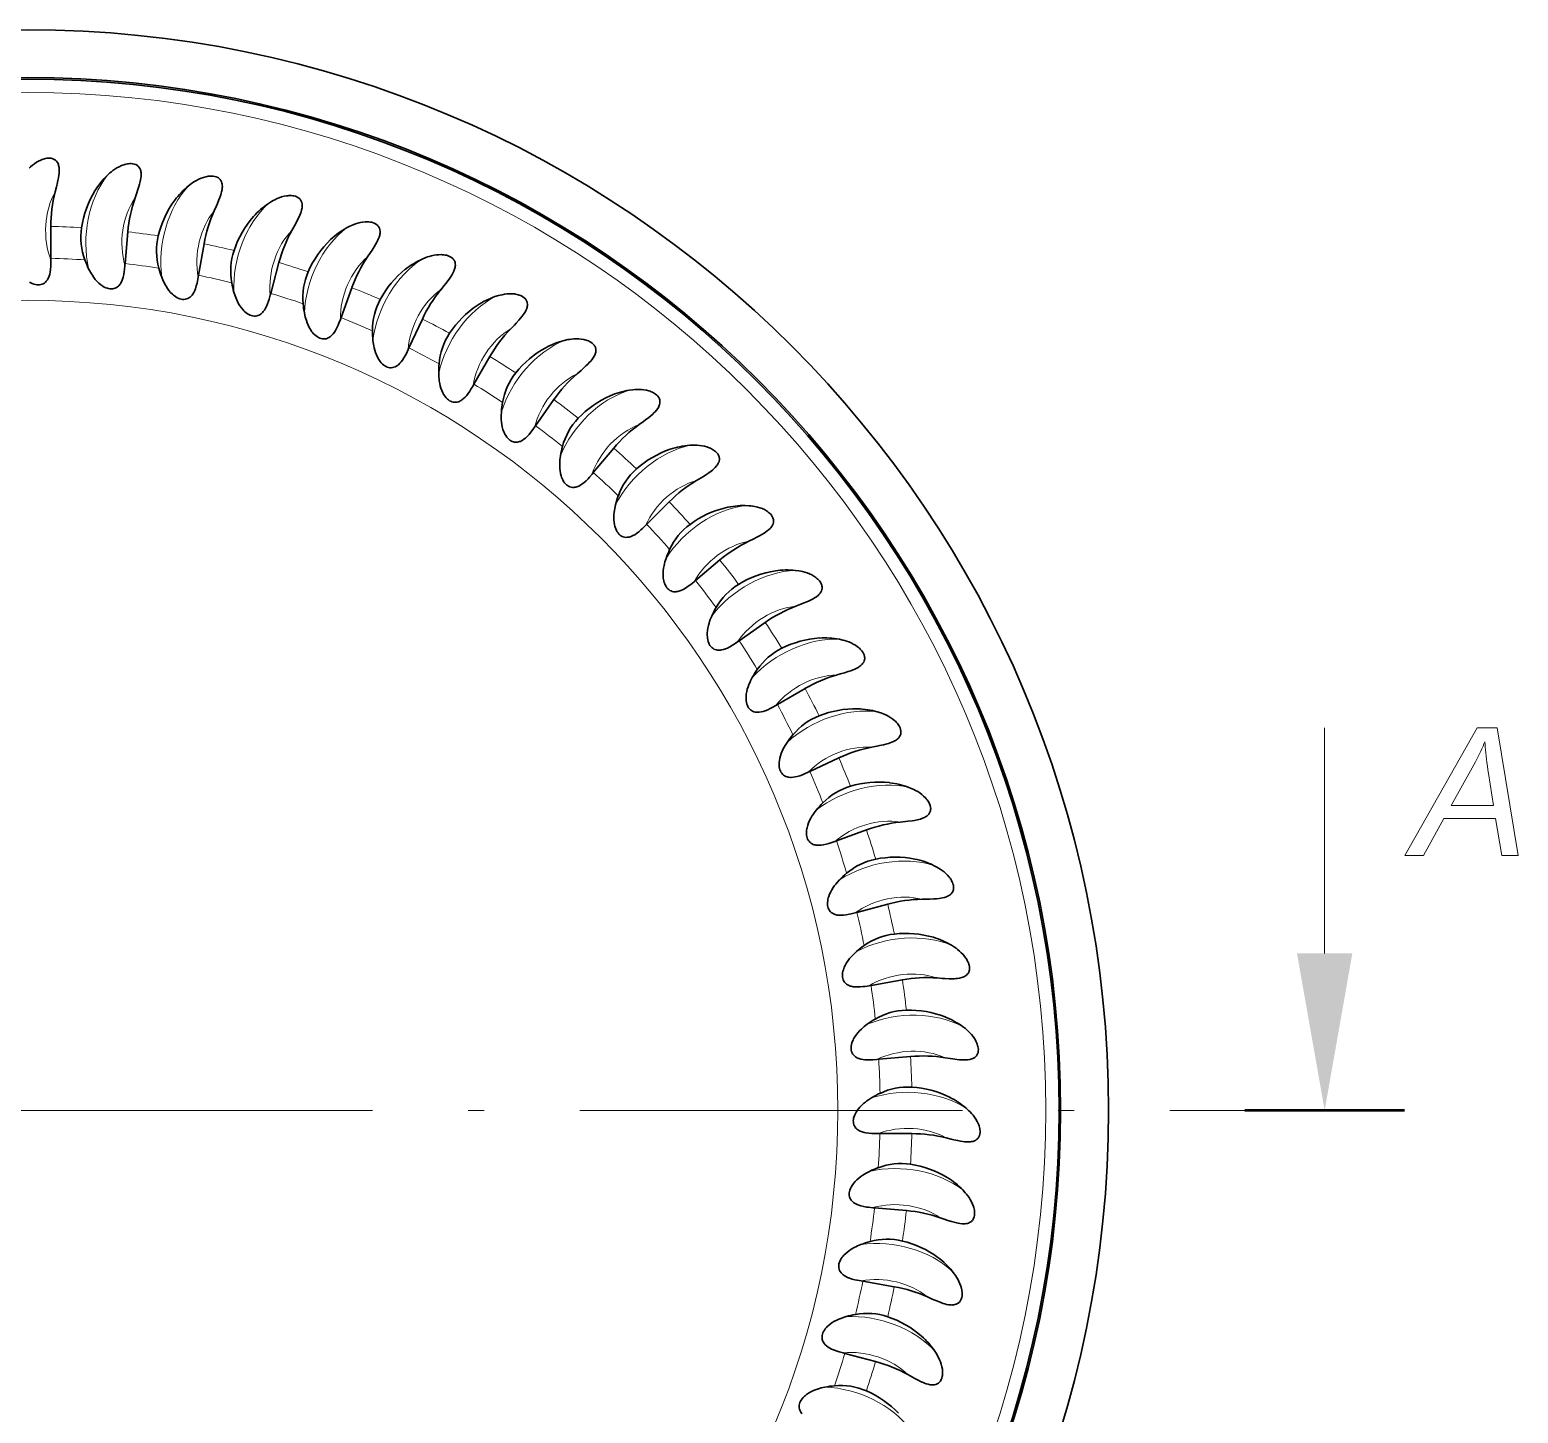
# Model space of a CAD drawing. Extents: x 0 to 297, y 0 to 546.
# Drawn here: x 158.41 to 205.09, y 502.72 to 546.12 of the extents above; entities that cross this region are included whole.
import ezdxf

# ---------------------------------------------------------------- set-up
doc = ezdxf.new("R2010")
doc.units = 0
doc.linetypes.add('DASHDOT', pattern=[18.5, 12, -3, 0.5, -3])

msp = doc.modelspace()

# ---------------------------------------------------------------- linework, layer by layer
at = {"color": 7, "lineweight": 30, "ltscale": 0.025008}
for p, q in [((159.068, 539.955), (159.068, 538.955)), ((161.482, 539.786), (161.395, 538.789)), ((166.221, 538.821), (165.962, 537.854)), ((168.509, 538.032), (168.167, 537.092)), ((174.842, 534.52), (174.268, 533.701))]:
    msp.add_line(p, q, dxfattribs=at)
at = {"color": 7, "lineweight": 30, "ltscale": 0.025009}
for p, q in [((163.873, 539.407), (163.699, 538.421)), ((170.72, 537.048), (170.297, 536.141)), ((172.836, 535.874), (172.336, 535.008)), ((176.723, 532.997), (176.08, 532.23)), ((178.463, 531.315), (177.756, 530.608)), ((180.051, 529.489), (179.284, 528.846)), ((181.473, 527.53), (180.653, 526.957)), ((182.719, 525.456), (181.852, 524.956)), ((183.779, 523.28), (182.873, 522.858)), ((184.646, 521.021), (183.706, 520.679)), ((185.313, 518.694), (184.346, 518.435)), ((185.774, 516.319), (184.789, 516.145)), ((186.027, 513.912), (185.03, 513.825)), ((186.068, 511.492), (185.068, 511.492)), ((185.899, 509.078), (184.903, 509.165)), ((185.52, 506.688), (184.535, 506.861)), ((184.934, 504.339), (183.968, 504.598))]:
    msp.add_line(p, q, dxfattribs=at)
at = {"color": 7, "lineweight": 30, "ltscale": 0.001468}
for p, q in [((159.068, 538.955), (159.068, 538.896)), ((161.395, 538.789), (161.39, 538.731)), ((163.699, 538.421), (163.689, 538.364)), ((168.167, 537.092), (168.147, 537.037)), ((170.297, 536.141), (170.272, 536.088)), ((174.268, 533.701), (174.235, 533.652)), ((176.08, 532.23), (176.042, 532.185)), ((177.756, 530.608), (177.714, 530.566)), ((179.284, 528.846), (179.239, 528.808)), ((180.653, 526.957), (180.605, 526.923)), ((181.852, 524.956), (181.802, 524.926)), ((184.346, 518.435), (184.29, 518.42)), ((184.789, 516.145), (184.731, 516.134)), ((185.03, 513.825), (184.972, 513.819)), ((185.068, 511.492), (185.009, 511.492)), ((184.903, 509.165), (184.844, 509.17)), ((184.535, 506.861), (184.477, 506.871)), ((183.968, 504.598), (183.911, 504.613))]:
    msp.add_line(p, q, dxfattribs=at)
at = {"color": 7, "lineweight": 30, "ltscale": 0.001467}
for p, q in [((165.962, 537.854), (165.947, 537.798)), ((172.336, 535.008), (172.307, 534.957)), ((182.873, 522.858), (182.82, 522.833)), ((183.706, 520.679), (183.651, 520.658))]:
    msp.add_line(p, q, dxfattribs=at)
at = {"color": 7, "lineweight": 13, "ltscale": 0.1769}
msp.add_line((199.017, 517.147), (199.017, 524.223), dxfattribs=at)
at = {"color": 7, "linetype": 'DASHDOT', "lineweight": 13}
msp.add_line((120.157, 512.223), (196.517, 512.223), dxfattribs=at)
at = {"color": 7, "lineweight": 50, "ltscale": 0.125}
msp.add_line((201.517, 512.223), (196.517, 512.223), dxfattribs=at)
at = {"color": 7, "lineweight": 30}
for points in [[(158.388, 541.786), (158.431, 541.825), (158.49, 541.875), (158.552, 541.922), (158.616, 541.965), (158.684, 542.004), (158.754, 542.037), (158.791, 542.052), (158.828, 542.065), (158.865, 542.076), (158.903, 542.085), (158.941, 542.091), (158.98, 542.095), (159.031, 542.095), (159.081, 542.09), (159.128, 542.077), (159.151, 542.068), (159.172, 542.057), (159.192, 542.045), (159.211, 542.031), (159.228, 542.016), (159.244, 542), (159.27, 541.964), (159.291, 541.925), (159.302, 541.895), (159.311, 541.865), (159.318, 541.831), (159.323, 541.797), (159.327, 541.73), (159.326, 541.663), (159.322, 541.611), (159.316, 541.559), (159.303, 541.477), (159.287, 541.396), (159.26, 541.275), (159.24, 541.194), (159.2, 541.034)], [(160.834, 541.554), (160.92, 541.632), (160.965, 541.669), (161.011, 541.705), (161.074, 541.749), (161.139, 541.79), (161.207, 541.827), (161.278, 541.86), (161.351, 541.888), (161.389, 541.899), (161.427, 541.909), (161.465, 541.916), (161.504, 541.922), (161.542, 541.925), (161.581, 541.925), (161.632, 541.921), (161.681, 541.911), (161.727, 541.894), (161.749, 541.884), (161.769, 541.871), (161.788, 541.857), (161.806, 541.842), (161.821, 541.825), (161.835, 541.807), (161.858, 541.769), (161.876, 541.729), (161.884, 541.698), (161.891, 541.667), (161.895, 541.633), (161.897, 541.599), (161.895, 541.532), (161.888, 541.465), (161.88, 541.413), (161.869, 541.362), (161.849, 541.282), (161.826, 541.202), (161.788, 541.084), (161.762, 541.005), (161.708, 540.849)], [(163.381, 541.225), (163.473, 541.295), (163.521, 541.328), (163.57, 541.359), (163.637, 541.398), (163.706, 541.433), (163.776, 541.464), (163.85, 541.491), (163.925, 541.512), (163.964, 541.52), (164.002, 541.526), (164.041, 541.531), (164.08, 541.533), (164.119, 541.533), (164.157, 541.53), (164.208, 541.521), (164.256, 541.507), (164.3, 541.486), (164.321, 541.473), (164.34, 541.459), (164.358, 541.444), (164.374, 541.427), (164.388, 541.409), (164.401, 541.39), (164.42, 541.35), (164.434, 541.308), (164.44, 541.277), (164.443, 541.245), (164.445, 541.211), (164.444, 541.177), (164.436, 541.11), (164.423, 541.044), (164.41, 540.994), (164.395, 540.943), (164.368, 540.865), (164.338, 540.788), (164.29, 540.673), (164.257, 540.597), (164.19, 540.446)], [(165.89, 540.675), (165.987, 540.737), (166.038, 540.766), (166.089, 540.792), (166.159, 540.825), (166.231, 540.854), (166.304, 540.879), (166.38, 540.899), (166.457, 540.913), (166.496, 540.918), (166.535, 540.921), (166.574, 540.922), (166.613, 540.921), (166.651, 540.917), (166.689, 540.911), (166.739, 540.898), (166.786, 540.879), (166.828, 540.855), (166.848, 540.84), (166.866, 540.825), (166.882, 540.808), (166.896, 540.79), (166.909, 540.77), (166.919, 540.75), (166.936, 540.709), (166.945, 540.666), (166.949, 540.634), (166.95, 540.603), (166.948, 540.568), (166.944, 540.534), (166.931, 540.469), (166.912, 540.404), (166.895, 540.355), (166.875, 540.306), (166.841, 540.23), (166.805, 540.156), (166.747, 540.046), (166.708, 539.973), (166.627, 539.828)], [(168.341, 539.908), (168.443, 539.962), (168.496, 539.986), (168.55, 540.008), (168.622, 540.035), (168.696, 540.057), (168.771, 540.076), (168.848, 540.089), (168.926, 540.097), (168.965, 540.098), (169.005, 540.098), (169.044, 540.095), (169.082, 540.09), (169.121, 540.083), (169.158, 540.074), (169.206, 540.057), (169.251, 540.034), (169.291, 540.006), (169.309, 539.99), (169.326, 539.972), (169.34, 539.954), (169.353, 539.935), (169.364, 539.915), (169.373, 539.894), (169.386, 539.851), (169.391, 539.807), (169.392, 539.776), (169.39, 539.744), (169.385, 539.71), (169.379, 539.676), (169.36, 539.612), (169.335, 539.55), (169.314, 539.502), (169.29, 539.455), (169.25, 539.383), (169.207, 539.312), (169.14, 539.207), (169.094, 539.138), (169.002, 539.001)], [(159.068, 538.896), (159.068, 538.766), (159.065, 538.701), (159.058, 538.611), (159.045, 538.521), (159.032, 538.459), (159.014, 538.398), (158.991, 538.339), (158.976, 538.309), (158.959, 538.281), (158.942, 538.256), (158.924, 538.233), (158.895, 538.203), (158.862, 538.177), (158.827, 538.156), (158.789, 538.14), (158.749, 538.128), (158.707, 538.122), (158.665, 538.121), (158.623, 538.124), (158.581, 538.132), (158.531, 538.145), (158.482, 538.164), (158.434, 538.187), (158.399, 538.206)], [(161.39, 538.731), (161.378, 538.601), (161.37, 538.537), (161.355, 538.448), (161.334, 538.359), (161.316, 538.299), (161.293, 538.239), (161.264, 538.183), (161.247, 538.154), (161.228, 538.128), (161.209, 538.104), (161.188, 538.083), (161.157, 538.056), (161.122, 538.033), (161.085, 538.015), (161.046, 538.002), (161.005, 537.994), (160.963, 537.991), (160.921, 537.994), (160.879, 538.001), (160.838, 538.012), (160.789, 538.03), (160.742, 538.053), (160.696, 538.079), (160.663, 538.102), (160.631, 538.125), (160.569, 538.178), (160.512, 538.235), (160.461, 538.293), (160.413, 538.355), (160.368, 538.42), (160.336, 538.47), (160.306, 538.522), (160.251, 538.627)], [(170.716, 538.931), (170.823, 538.975), (170.877, 538.995), (170.932, 539.012), (171.007, 539.032), (171.083, 539.048), (171.159, 539.06), (171.237, 539.067), (171.315, 539.068), (171.354, 539.066), (171.393, 539.062), (171.432, 539.056), (171.47, 539.048), (171.508, 539.038), (171.544, 539.025), (171.59, 539.003), (171.633, 538.977), (171.671, 538.945), (171.688, 538.928), (171.703, 538.909), (171.715, 538.89), (171.726, 538.869), (171.736, 538.848), (171.743, 538.827), (171.751, 538.783), (171.753, 538.739), (171.751, 538.707), (171.747, 538.676), (171.739, 538.643), (171.729, 538.609), (171.705, 538.547), (171.675, 538.487), (171.65, 538.441), (171.622, 538.397), (171.576, 538.328), (171.527, 538.261), (171.451, 538.163), (171.399, 538.098), (171.295, 537.969)], [(163.689, 538.364), (163.666, 538.236), (163.652, 538.172), (163.629, 538.085), (163.601, 537.999), (163.577, 537.94), (163.549, 537.883), (163.516, 537.829), (163.496, 537.802), (163.475, 537.777), (163.454, 537.756), (163.431, 537.736), (163.397, 537.711), (163.361, 537.692), (163.322, 537.677), (163.282, 537.667), (163.241, 537.663), (163.199, 537.664), (163.157, 537.671), (163.116, 537.681), (163.076, 537.696), (163.029, 537.718), (162.984, 537.745), (162.941, 537.775), (162.909, 537.8), (162.879, 537.827), (162.823, 537.884), (162.771, 537.946), (162.725, 538.009), (162.682, 538.075), (162.643, 538.143), (162.616, 538.196), (162.591, 538.25), (162.545, 538.36)], [(165.947, 537.798), (165.912, 537.673), (165.893, 537.61), (165.863, 537.525), (165.827, 537.442), (165.798, 537.385), (165.765, 537.331), (165.728, 537.28), (165.706, 537.255), (165.682, 537.232), (165.66, 537.212), (165.635, 537.195), (165.6, 537.173), (165.562, 537.157), (165.522, 537.145), (165.481, 537.139), (165.439, 537.139), (165.398, 537.144), (165.357, 537.154), (165.317, 537.168), (165.278, 537.186), (165.233, 537.212), (165.191, 537.243), (165.15, 537.277), (165.121, 537.305), (165.094, 537.334), (165.042, 537.396), (164.996, 537.462), (164.955, 537.529), (164.919, 537.598), (164.886, 537.67), (164.863, 537.724), (164.843, 537.78), (164.807, 537.894)], [(172.996, 537.751), (173.107, 537.785), (173.163, 537.8), (173.219, 537.812), (173.295, 537.826), (173.372, 537.835), (173.449, 537.84), (173.528, 537.84), (173.606, 537.834), (173.644, 537.829), (173.683, 537.822), (173.721, 537.812), (173.758, 537.801), (173.795, 537.788), (173.83, 537.772), (173.874, 537.746), (173.914, 537.716), (173.949, 537.682), (173.964, 537.663), (173.978, 537.643), (173.989, 537.622), (173.998, 537.601), (174.005, 537.579), (174.01, 537.557), (174.015, 537.513), (174.013, 537.469), (174.009, 537.437), (174.001, 537.407), (173.991, 537.374), (173.978, 537.342), (173.948, 537.282), (173.914, 537.224), (173.884, 537.181), (173.853, 537.139), (173.8, 537.075), (173.746, 537.012), (173.662, 536.921), (173.605, 536.861), (173.49, 536.742)], [(168.147, 537.037), (168.102, 536.916), (168.077, 536.855), (168.039, 536.773), (167.997, 536.693), (167.963, 536.639), (167.925, 536.588), (167.883, 536.54), (167.859, 536.518), (167.834, 536.497), (167.81, 536.479), (167.784, 536.464), (167.747, 536.445), (167.707, 536.432), (167.667, 536.424), (167.625, 536.422), (167.584, 536.425), (167.543, 536.434), (167.503, 536.447), (167.464, 536.464), (167.427, 536.486), (167.385, 536.516), (167.345, 536.55), (167.308, 536.588), (167.281, 536.618), (167.256, 536.649), (167.211, 536.715), (167.17, 536.785), (167.136, 536.855), (167.105, 536.928), (167.079, 537.002), (167.061, 537.058), (167.046, 537.116), (167.02, 537.232)], [(175.165, 536.376), (175.278, 536.401), (175.335, 536.41), (175.393, 536.418), (175.47, 536.425), (175.547, 536.428), (175.625, 536.426), (175.702, 536.419), (175.78, 536.406), (175.818, 536.397), (175.855, 536.387), (175.892, 536.374), (175.929, 536.36), (175.964, 536.343), (175.997, 536.324), (176.039, 536.295), (176.077, 536.261), (176.109, 536.224), (176.122, 536.204), (176.133, 536.183), (176.143, 536.161), (176.15, 536.139), (176.155, 536.117), (176.159, 536.095), (176.16, 536.05), (176.154, 536.006), (176.146, 535.976), (176.136, 535.946), (176.123, 535.914), (176.108, 535.883), (176.073, 535.826), (176.033, 535.772), (176, 535.731), (175.965, 535.692), (175.908, 535.633), (175.848, 535.575), (175.756, 535.491), (175.694, 535.437), (175.569, 535.328)], [(170.272, 536.088), (170.217, 535.97), (170.187, 535.913), (170.142, 535.834), (170.093, 535.758), (170.054, 535.707), (170.012, 535.659), (169.966, 535.616), (169.941, 535.595), (169.913, 535.576), (169.888, 535.561), (169.861, 535.548), (169.822, 535.533), (169.782, 535.523), (169.74, 535.519), (169.699, 535.52), (169.658, 535.527), (169.618, 535.539), (169.579, 535.556), (169.542, 535.577), (169.507, 535.601), (169.468, 535.635), (169.431, 535.672), (169.397, 535.713), (169.373, 535.745), (169.351, 535.779), (169.312, 535.849), (169.277, 535.922), (169.249, 535.995), (169.225, 536.07), (169.205, 536.146), (169.192, 536.204), (169.182, 536.262), (169.167, 536.38)], [(172.307, 534.957), (172.241, 534.845), (172.206, 534.79), (172.155, 534.715), (172.099, 534.644), (172.056, 534.597), (172.011, 534.553), (171.961, 534.513), (171.933, 534.495), (171.905, 534.479), (171.878, 534.466), (171.85, 534.455), (171.81, 534.444), (171.769, 534.437), (171.727, 534.437), (171.686, 534.441), (171.646, 534.452), (171.607, 534.467), (171.57, 534.487), (171.535, 534.511), (171.502, 534.539), (171.466, 534.576), (171.432, 534.616), (171.402, 534.66), (171.382, 534.694), (171.362, 534.729), (171.329, 534.802), (171.301, 534.878), (171.279, 534.953), (171.262, 535.03), (171.249, 535.107), (171.241, 535.166), (171.236, 535.225), (171.231, 535.344)], [(177.206, 534.817), (177.321, 534.832), (177.379, 534.837), (177.437, 534.839), (177.514, 534.839), (177.591, 534.836), (177.668, 534.827), (177.745, 534.813), (177.821, 534.794), (177.858, 534.782), (177.895, 534.768), (177.931, 534.752), (177.965, 534.735), (177.999, 534.715), (178.031, 534.693), (178.07, 534.661), (178.105, 534.624), (178.133, 534.584), (178.144, 534.562), (178.154, 534.54), (178.161, 534.518), (178.167, 534.496), (178.17, 534.473), (178.171, 534.45), (178.169, 534.406), (178.159, 534.363), (178.149, 534.333), (178.136, 534.304), (178.12, 534.274), (178.102, 534.244), (178.062, 534.19), (178.018, 534.14), (177.982, 534.102), (177.943, 534.067), (177.881, 534.012), (177.816, 533.96), (177.718, 533.885), (177.651, 533.836), (177.517, 533.738)], [(174.235, 533.652), (174.16, 533.547), (174.12, 533.495), (174.063, 533.425), (174.001, 533.359), (173.954, 533.316), (173.905, 533.276), (173.852, 533.241), (173.823, 533.225), (173.793, 533.211), (173.765, 533.201), (173.736, 533.192), (173.695, 533.185), (173.654, 533.182), (173.612, 533.185), (173.572, 533.193), (173.533, 533.207), (173.495, 533.226), (173.46, 533.249), (173.427, 533.276), (173.397, 533.306), (173.364, 533.346), (173.334, 533.39), (173.308, 533.436), (173.29, 533.471), (173.274, 533.508), (173.247, 533.584), (173.226, 533.662), (173.211, 533.739), (173.2, 533.817), (173.194, 533.895), (173.192, 533.954), (173.191, 534.014), (173.197, 534.132)], [(176.042, 532.185), (175.958, 532.087), (175.914, 532.038), (175.851, 531.974), (175.783, 531.914), (175.733, 531.874), (175.68, 531.839), (175.625, 531.809), (175.594, 531.796), (175.563, 531.784), (175.534, 531.776), (175.505, 531.771), (175.464, 531.766), (175.422, 531.767), (175.381, 531.774), (175.342, 531.786), (175.304, 531.803), (175.268, 531.825), (175.235, 531.851), (175.205, 531.881), (175.177, 531.913), (175.148, 531.956), (175.122, 532.002), (175.1, 532.05), (175.085, 532.087), (175.073, 532.125), (175.052, 532.203), (175.038, 532.283), (175.03, 532.361), (175.026, 532.439), (175.026, 532.518), (175.029, 532.577), (175.034, 532.636), (175.05, 532.754)], [(179.104, 533.087), (179.219, 533.091), (179.277, 533.091), (179.335, 533.089), (179.412, 533.082), (179.489, 533.071), (179.565, 533.056), (179.64, 533.036), (179.714, 533.01), (179.75, 532.995), (179.785, 532.978), (179.82, 532.959), (179.853, 532.938), (179.884, 532.916), (179.914, 532.891), (179.95, 532.855), (179.982, 532.816), (180.006, 532.773), (180.016, 532.751), (180.024, 532.728), (180.029, 532.706), (180.032, 532.683), (180.034, 532.66), (180.033, 532.637), (180.026, 532.593), (180.013, 532.551), (180, 532.522), (179.985, 532.494), (179.967, 532.465), (179.946, 532.438), (179.902, 532.388), (179.854, 532.341), (179.814, 532.307), (179.773, 532.275), (179.706, 532.226), (179.637, 532.18), (179.532, 532.113), (179.461, 532.07), (179.319, 531.985)], [(177.714, 530.566), (177.622, 530.475), (177.574, 530.431), (177.505, 530.372), (177.433, 530.318), (177.38, 530.283), (177.324, 530.253), (177.266, 530.228), (177.234, 530.217), (177.202, 530.209), (177.173, 530.203), (177.143, 530.2), (177.102, 530.199), (177.061, 530.204), (177.02, 530.214), (176.982, 530.229), (176.946, 530.25), (176.912, 530.275), (176.881, 530.304), (176.854, 530.336), (176.829, 530.371), (176.804, 530.416), (176.782, 530.464), (176.764, 530.514), (176.753, 530.552), (176.744, 530.591), (176.73, 530.67), (176.723, 530.751), (176.721, 530.829), (176.724, 530.907), (176.732, 530.986), (176.74, 531.045), (176.75, 531.103), (176.775, 531.219)], [(180.843, 531.197), (180.959, 531.192), (181.016, 531.187), (181.074, 531.179), (181.15, 531.166), (181.225, 531.148), (181.3, 531.127), (181.373, 531.1), (181.444, 531.068), (181.479, 531.049), (181.512, 531.029), (181.545, 531.008), (181.576, 530.984), (181.606, 530.959), (181.633, 530.932), (181.666, 530.893), (181.694, 530.851), (181.715, 530.807), (181.723, 530.783), (181.728, 530.76), (181.732, 530.737), (181.733, 530.714), (181.732, 530.691), (181.73, 530.669), (181.719, 530.625), (181.702, 530.584), (181.687, 530.557), (181.67, 530.53), (181.649, 530.503), (181.626, 530.477), (181.577, 530.431), (181.525, 530.389), (181.482, 530.359), (181.439, 530.33), (181.368, 530.287), (181.295, 530.247), (181.185, 530.19), (181.11, 530.153), (180.962, 530.081)], [(179.239, 528.808), (179.139, 528.725), (179.088, 528.685), (179.014, 528.633), (178.937, 528.585), (178.881, 528.555), (178.823, 528.529), (178.763, 528.509), (178.731, 528.502), (178.698, 528.496), (178.668, 528.493), (178.639, 528.492), (178.597, 528.495), (178.556, 528.504), (178.517, 528.517), (178.48, 528.536), (178.446, 528.559), (178.415, 528.587), (178.387, 528.619), (178.362, 528.653), (178.341, 528.69), (178.319, 528.737), (178.301, 528.787), (178.288, 528.838), (178.28, 528.877), (178.274, 528.917), (178.268, 528.997), (178.268, 529.078), (178.273, 529.156), (178.283, 529.234), (178.297, 529.311), (178.31, 529.369), (178.325, 529.426), (178.361, 529.54)], [(182.411, 529.164), (182.526, 529.148), (182.583, 529.138), (182.639, 529.125), (182.714, 529.105), (182.788, 529.082), (182.86, 529.053), (182.93, 529.02), (182.999, 528.982), (183.031, 528.961), (183.063, 528.938), (183.094, 528.913), (183.123, 528.887), (183.15, 528.86), (183.175, 528.83), (183.205, 528.789), (183.229, 528.744), (183.246, 528.698), (183.251, 528.675), (183.255, 528.651), (183.256, 528.628), (183.256, 528.605), (183.253, 528.582), (183.248, 528.56), (183.234, 528.517), (183.214, 528.478), (183.196, 528.452), (183.176, 528.427), (183.153, 528.402), (183.128, 528.378), (183.076, 528.336), (183.02, 528.299), (182.975, 528.273), (182.929, 528.248), (182.854, 528.211), (182.779, 528.178), (182.664, 528.13), (182.586, 528.1), (182.432, 528.041)], [(180.605, 526.923), (180.499, 526.849), (180.444, 526.814), (180.366, 526.768), (180.285, 526.727), (180.226, 526.702), (180.166, 526.682), (180.105, 526.667), (180.072, 526.662), (180.039, 526.659), (180.009, 526.659), (179.979, 526.661), (179.938, 526.668), (179.898, 526.68), (179.861, 526.696), (179.825, 526.718), (179.793, 526.745), (179.764, 526.775), (179.739, 526.809), (179.718, 526.845), (179.7, 526.884), (179.682, 526.933), (179.669, 526.984), (179.66, 527.036), (179.656, 527.076), (179.653, 527.116), (179.654, 527.196), (179.661, 527.277), (179.673, 527.354), (179.689, 527.431), (179.71, 527.507), (179.728, 527.563), (179.748, 527.619), (179.794, 527.729)], [(183.796, 527.001), (183.909, 526.976), (183.965, 526.96), (184.02, 526.943), (184.093, 526.917), (184.164, 526.886), (184.233, 526.852), (184.301, 526.813), (184.365, 526.769), (184.396, 526.745), (184.426, 526.719), (184.454, 526.692), (184.481, 526.664), (184.506, 526.634), (184.528, 526.602), (184.554, 526.558), (184.574, 526.512), (184.587, 526.465), (184.59, 526.441), (184.592, 526.417), (184.591, 526.393), (184.588, 526.37), (184.584, 526.348), (184.577, 526.326), (184.559, 526.286), (184.536, 526.248), (184.516, 526.223), (184.494, 526.201), (184.469, 526.177), (184.442, 526.156), (184.386, 526.119), (184.327, 526.087), (184.28, 526.064), (184.232, 526.043), (184.155, 526.014), (184.076, 525.987), (183.957, 525.95), (183.878, 525.926), (183.719, 525.881)], [(181.802, 524.926), (181.689, 524.862), (181.631, 524.832), (181.549, 524.793), (181.466, 524.759), (181.405, 524.739), (181.343, 524.724), (181.281, 524.715), (181.248, 524.713), (181.215, 524.713), (181.185, 524.715), (181.155, 524.72), (181.115, 524.73), (181.076, 524.745), (181.04, 524.765), (181.007, 524.79), (180.977, 524.819), (180.951, 524.852), (180.929, 524.888), (180.911, 524.926), (180.896, 524.966), (180.883, 525.016), (180.874, 525.068), (180.87, 525.121), (180.869, 525.161), (180.87, 525.201), (180.878, 525.281), (180.892, 525.361), (180.91, 525.437), (180.934, 525.512), (180.961, 525.586), (180.984, 525.64), (181.009, 525.694), (181.064, 525.8)], [(184.987, 524.726), (185.097, 524.691), (185.152, 524.671), (185.205, 524.648), (185.275, 524.616), (185.344, 524.58), (185.41, 524.539), (185.474, 524.494), (185.534, 524.445), (185.563, 524.418), (185.59, 524.39), (185.616, 524.361), (185.64, 524.33), (185.662, 524.298), (185.682, 524.265), (185.704, 524.219), (185.719, 524.171), (185.728, 524.123), (185.729, 524.098), (185.729, 524.074), (185.726, 524.051), (185.722, 524.029), (185.715, 524.007), (185.707, 523.985), (185.685, 523.947), (185.658, 523.911), (185.637, 523.889), (185.613, 523.868), (185.585, 523.847), (185.557, 523.828), (185.498, 523.796), (185.437, 523.769), (185.388, 523.75), (185.338, 523.734), (185.258, 523.711), (185.178, 523.691), (185.056, 523.664), (184.975, 523.648), (184.813, 523.617)], [(182.82, 522.833), (182.702, 522.779), (182.641, 522.753), (182.557, 522.722), (182.47, 522.695), (182.408, 522.681), (182.345, 522.672), (182.282, 522.668), (182.249, 522.669), (182.216, 522.672), (182.187, 522.676), (182.158, 522.684), (182.118, 522.697), (182.081, 522.716), (182.047, 522.739), (182.016, 522.767), (181.989, 522.798), (181.966, 522.833), (181.947, 522.871), (181.932, 522.91), (181.921, 522.951), (181.912, 523.003), (181.908, 523.055), (181.908, 523.108), (181.911, 523.148), (181.916, 523.188), (181.93, 523.267), (181.951, 523.345), (181.976, 523.419), (182.006, 523.492), (182.039, 523.563), (182.067, 523.615), (182.096, 523.667), (182.16, 523.767)], [(185.975, 522.355), (186.082, 522.311), (186.134, 522.286), (186.186, 522.259), (186.253, 522.221), (186.318, 522.179), (186.38, 522.133), (186.44, 522.083), (186.496, 522.028), (186.522, 521.999), (186.547, 521.969), (186.57, 521.937), (186.591, 521.904), (186.61, 521.871), (186.627, 521.836), (186.645, 521.788), (186.656, 521.739), (186.661, 521.69), (186.66, 521.666), (186.657, 521.642), (186.653, 521.619), (186.646, 521.597), (186.638, 521.576), (186.628, 521.555), (186.603, 521.518), (186.573, 521.486), (186.549, 521.465), (186.524, 521.446), (186.495, 521.428), (186.464, 521.411), (186.403, 521.385), (186.34, 521.363), (186.289, 521.349), (186.238, 521.337), (186.157, 521.321), (186.075, 521.308), (185.952, 521.292), (185.869, 521.283), (185.705, 521.266)], [(183.651, 520.658), (183.529, 520.615), (183.467, 520.595), (183.38, 520.571), (183.291, 520.552), (183.228, 520.544), (183.165, 520.539), (183.101, 520.541), (183.068, 520.545), (183.036, 520.551), (183.007, 520.558), (182.979, 520.568), (182.941, 520.585), (182.905, 520.606), (182.873, 520.632), (182.845, 520.663), (182.82, 520.696), (182.8, 520.733), (182.785, 520.772), (182.774, 520.813), (182.766, 520.855), (182.762, 520.907), (182.763, 520.96), (182.767, 521.012), (182.773, 521.052), (182.782, 521.091), (182.803, 521.169), (182.83, 521.245), (182.862, 521.316), (182.898, 521.386), (182.938, 521.454), (182.97, 521.504), (183.003, 521.553), (183.076, 521.647)], [(186.753, 519.908), (186.856, 519.854), (186.906, 519.825), (186.955, 519.794), (187.018, 519.75), (187.079, 519.702), (187.137, 519.651), (187.192, 519.596), (187.243, 519.536), (187.267, 519.505), (187.289, 519.473), (187.309, 519.439), (187.328, 519.405), (187.344, 519.37), (187.357, 519.333), (187.371, 519.284), (187.378, 519.234), (187.378, 519.185), (187.375, 519.161), (187.371, 519.138), (187.364, 519.115), (187.355, 519.094), (187.345, 519.073), (187.333, 519.054), (187.306, 519.019), (187.273, 518.989), (187.247, 518.971), (187.221, 518.954), (187.19, 518.939), (187.158, 518.925), (187.095, 518.904), (187.03, 518.887), (186.978, 518.878), (186.926, 518.87), (186.844, 518.862), (186.761, 518.856), (186.637, 518.851), (186.554, 518.849), (186.389, 518.846)], [(184.29, 518.42), (184.164, 518.387), (184.101, 518.373), (184.012, 518.357), (183.922, 518.346), (183.858, 518.342), (183.795, 518.344), (183.732, 518.351), (183.699, 518.358), (183.668, 518.366), (183.639, 518.376), (183.612, 518.388), (183.576, 518.409), (183.542, 518.433), (183.513, 518.462), (183.487, 518.495), (183.466, 518.53), (183.449, 518.569), (183.437, 518.609), (183.429, 518.651), (183.426, 518.693), (183.426, 518.745), (183.431, 518.797), (183.44, 518.85), (183.45, 518.888), (183.461, 518.927), (183.49, 519.002), (183.524, 519.076), (183.561, 519.144), (183.603, 519.211), (183.648, 519.275), (183.685, 519.322), (183.723, 519.367), (183.803, 519.455)], [(187.315, 517.402), (187.412, 517.34), (187.459, 517.306), (187.505, 517.271), (187.565, 517.221), (187.621, 517.169), (187.675, 517.113), (187.725, 517.053), (187.771, 516.989), (187.791, 516.956), (187.81, 516.922), (187.828, 516.887), (187.843, 516.851), (187.856, 516.814), (187.867, 516.777), (187.876, 516.727), (187.879, 516.677), (187.874, 516.628), (187.87, 516.604), (187.863, 516.581), (187.854, 516.559), (187.844, 516.539), (187.832, 516.519), (187.818, 516.501), (187.788, 516.469), (187.753, 516.442), (187.726, 516.425), (187.697, 516.411), (187.665, 516.398), (187.633, 516.387), (187.568, 516.372), (187.501, 516.361), (187.449, 516.356), (187.397, 516.353), (187.314, 516.352), (187.231, 516.353), (187.107, 516.359), (187.024, 516.364), (186.859, 516.376)], [(184.731, 516.134), (184.603, 516.113), (184.539, 516.104), (184.449, 516.096), (184.358, 516.093), (184.295, 516.095), (184.231, 516.102), (184.169, 516.114), (184.138, 516.124), (184.107, 516.135), (184.079, 516.148), (184.053, 516.162), (184.019, 516.185), (183.988, 516.213), (183.96, 516.244), (183.938, 516.279), (183.92, 516.316), (183.907, 516.356), (183.898, 516.397), (183.894, 516.439), (183.894, 516.482), (183.899, 516.534), (183.908, 516.585), (183.922, 516.636), (183.935, 516.674), (183.95, 516.712), (183.985, 516.784), (184.025, 516.854), (184.068, 516.919), (184.116, 516.982), (184.167, 517.042), (184.207, 517.085), (184.249, 517.128), (184.337, 517.208)], [(184.972, 513.819), (184.842, 513.809), (184.777, 513.806), (184.687, 513.805), (184.596, 513.81), (184.533, 513.818), (184.471, 513.83), (184.41, 513.848), (184.379, 513.86), (184.349, 513.874), (184.323, 513.889), (184.299, 513.906), (184.266, 513.932), (184.238, 513.962), (184.213, 513.995), (184.194, 514.032), (184.179, 514.071), (184.169, 514.112), (184.165, 514.153), (184.164, 514.196), (184.168, 514.238), (184.177, 514.289), (184.191, 514.34), (184.21, 514.39), (184.226, 514.426), (184.244, 514.462), (184.285, 514.532), (184.331, 514.598), (184.38, 514.659), (184.432, 514.717), (184.488, 514.772), (184.532, 514.812), (184.577, 514.851), (184.672, 514.923)], [(187.656, 514.857), (187.748, 514.786), (187.792, 514.749), (187.834, 514.71), (187.889, 514.655), (187.941, 514.598), (187.989, 514.537), (188.034, 514.473), (188.074, 514.406), (188.092, 514.371), (188.108, 514.335), (188.122, 514.299), (188.134, 514.262), (188.144, 514.224), (188.151, 514.186), (188.156, 514.135), (188.154, 514.085), (188.146, 514.037), (188.139, 514.013), (188.13, 513.991), (188.12, 513.97), (188.108, 513.951), (188.094, 513.932), (188.079, 513.915), (188.046, 513.886), (188.008, 513.862), (187.98, 513.848), (187.951, 513.836), (187.918, 513.826), (187.884, 513.818), (187.818, 513.808), (187.751, 513.804), (187.699, 513.803), (187.646, 513.805), (187.564, 513.811), (187.481, 513.819), (187.358, 513.836), (187.276, 513.848), (187.113, 513.874)], [(185.009, 511.492), (184.88, 511.493), (184.814, 511.495), (184.724, 511.503), (184.635, 511.515), (184.573, 511.528), (184.512, 511.546), (184.453, 511.569), (184.423, 511.584), (184.394, 511.601), (184.37, 511.618), (184.346, 511.636), (184.317, 511.666), (184.291, 511.698), (184.269, 511.733), (184.253, 511.772), (184.242, 511.812), (184.236, 511.853), (184.234, 511.895), (184.238, 511.937), (184.245, 511.979), (184.259, 512.029), (184.277, 512.079), (184.3, 512.127), (184.319, 512.162), (184.34, 512.196), (184.387, 512.261), (184.439, 512.323), (184.493, 512.38), (184.55, 512.433), (184.611, 512.483), (184.658, 512.519), (184.707, 512.554), (184.807, 512.617)], [(187.774, 512.292), (187.859, 512.213), (187.9, 512.172), (187.939, 512.129), (187.989, 512.07), (188.035, 512.008), (188.078, 511.944), (188.117, 511.876), (188.151, 511.806), (188.166, 511.769), (188.179, 511.733), (188.19, 511.695), (188.198, 511.657), (188.205, 511.619), (188.209, 511.58), (188.209, 511.529), (188.203, 511.479), (188.19, 511.432), (188.182, 511.409), (188.171, 511.388), (188.159, 511.368), (188.145, 511.349), (188.13, 511.332), (188.113, 511.316), (188.077, 511.29), (188.038, 511.27), (188.009, 511.258), (187.978, 511.249), (187.945, 511.242), (187.911, 511.237), (187.844, 511.233), (187.777, 511.234), (187.725, 511.238), (187.673, 511.244), (187.591, 511.257), (187.509, 511.273), (187.388, 511.3), (187.308, 511.32), (187.147, 511.36)], [(184.844, 509.17), (184.715, 509.182), (184.65, 509.19), (184.561, 509.205), (184.473, 509.226), (184.412, 509.244), (184.353, 509.268), (184.296, 509.296), (184.268, 509.313), (184.241, 509.332), (184.218, 509.351), (184.196, 509.372), (184.169, 509.403), (184.146, 509.438), (184.128, 509.475), (184.115, 509.515), (184.107, 509.555), (184.105, 509.597), (184.107, 509.639), (184.114, 509.681), (184.125, 509.722), (184.143, 509.771), (184.166, 509.818), (184.193, 509.864), (184.215, 509.897), (184.239, 509.929), (184.291, 509.991), (184.348, 510.048), (184.407, 510.1), (184.469, 510.148), (184.534, 510.193), (184.584, 510.224), (184.635, 510.254), (184.741, 510.309)], [(187.668, 509.726), (187.746, 509.64), (187.783, 509.596), (187.818, 509.55), (187.863, 509.486), (187.904, 509.421), (187.941, 509.353), (187.974, 509.282), (188.001, 509.209), (188.013, 509.171), (188.022, 509.133), (188.03, 509.095), (188.035, 509.057), (188.039, 509.018), (188.039, 508.979), (188.035, 508.928), (188.025, 508.879), (188.008, 508.833), (187.997, 508.811), (187.985, 508.791), (187.971, 508.772), (187.955, 508.755), (187.939, 508.739), (187.921, 508.725), (187.883, 508.702), (187.842, 508.685), (187.812, 508.676), (187.781, 508.67), (187.747, 508.665), (187.712, 508.663), (187.645, 508.665), (187.579, 508.672), (187.527, 508.681), (187.476, 508.691), (187.395, 508.711), (187.315, 508.734), (187.197, 508.772), (187.119, 508.798), (186.962, 508.852)], [(184.477, 506.871), (184.35, 506.895), (184.286, 506.909), (184.198, 506.931), (184.112, 506.959), (184.053, 506.983), (183.996, 507.011), (183.942, 507.044), (183.916, 507.064), (183.89, 507.085), (183.869, 507.106), (183.849, 507.129), (183.825, 507.163), (183.805, 507.199), (183.79, 507.238), (183.781, 507.278), (183.777, 507.319), (183.778, 507.361), (183.784, 507.403), (183.795, 507.444), (183.809, 507.484), (183.831, 507.531), (183.858, 507.576), (183.889, 507.62), (183.914, 507.651), (183.94, 507.681), (183.998, 507.737), (184.06, 507.789), (184.123, 507.835), (184.189, 507.878), (184.257, 507.917), (184.31, 507.944), (184.363, 507.969), (184.473, 508.015)], [(187.338, 507.179), (187.409, 507.087), (187.442, 507.039), (187.473, 506.99), (187.512, 506.923), (187.547, 506.854), (187.578, 506.784), (187.604, 506.71), (187.625, 506.635), (187.634, 506.597), (187.64, 506.558), (187.644, 506.519), (187.646, 506.48), (187.646, 506.441), (187.643, 506.403), (187.635, 506.353), (187.62, 506.304), (187.599, 506.26), (187.587, 506.239), (187.573, 506.22), (187.557, 506.202), (187.54, 506.186), (187.522, 506.172), (187.503, 506.16), (187.464, 506.14), (187.421, 506.127), (187.39, 506.12), (187.359, 506.117), (187.325, 506.116), (187.29, 506.117), (187.224, 506.124), (187.158, 506.137), (187.107, 506.15), (187.057, 506.165), (186.979, 506.192), (186.901, 506.222), (186.786, 506.27), (186.711, 506.303), (186.559, 506.37)], [(183.911, 504.613), (183.786, 504.648), (183.724, 504.667), (183.639, 504.697), (183.555, 504.733), (183.499, 504.762), (183.444, 504.795), (183.393, 504.833), (183.369, 504.854), (183.345, 504.878), (183.326, 504.901), (183.308, 504.925), (183.287, 504.96), (183.27, 504.998), (183.259, 505.038), (183.253, 505.079), (183.253, 505.121), (183.257, 505.162), (183.267, 505.203), (183.281, 505.243), (183.299, 505.282), (183.326, 505.327), (183.356, 505.37), (183.39, 505.41), (183.418, 505.439), (183.447, 505.466), (183.509, 505.518), (183.575, 505.564), (183.642, 505.605), (183.712, 505.641), (183.783, 505.674), (183.838, 505.697), (183.894, 505.717), (184.007, 505.753)], [(186.788, 504.67), (186.85, 504.573), (186.879, 504.522), (186.906, 504.471), (186.939, 504.401), (186.968, 504.329), (186.992, 504.256), (187.013, 504.18), (187.027, 504.103), (187.032, 504.065), (187.035, 504.026), (187.036, 503.987), (187.034, 503.948), (187.031, 503.909), (187.024, 503.871), (187.011, 503.821), (186.993, 503.775), (186.968, 503.732), (186.954, 503.713), (186.938, 503.695), (186.921, 503.679), (186.903, 503.664), (186.884, 503.651), (186.864, 503.641), (186.822, 503.625), (186.779, 503.615), (186.748, 503.611), (186.716, 503.611), (186.682, 503.612), (186.648, 503.616), (186.582, 503.629), (186.518, 503.648), (186.468, 503.666), (186.42, 503.685), (186.344, 503.719), (186.269, 503.755), (186.159, 503.813), (186.087, 503.852), (185.942, 503.933)], [(182.631, 502.701), (182.61, 502.726), (182.593, 502.751), (182.577, 502.776), (182.559, 502.814), (182.546, 502.853), (182.538, 502.893), (182.536, 502.935), (182.539, 502.976), (182.547, 503.017), (182.56, 503.057), (182.578, 503.096), (182.599, 503.133), (182.629, 503.175), (182.664, 503.215), (182.701, 503.252), (182.731, 503.279), (182.763, 503.304), (182.829, 503.349), (182.899, 503.39), (182.969, 503.424), (183.041, 503.455), (183.115, 503.481), (183.172, 503.499), (183.229, 503.515), (183.345, 503.54)]]:
    msp.add_lwpolyline(points, dxfattribs=at)
at = {"color": 7, "lineweight": 13}
for points in [[(201.53, 520.223), (203.797, 524.223), (204.428, 524.223), (205.088, 520.223), (204.57, 520.223), (204.376, 521.375), (202.758, 521.375), (202.117, 520.223)], [(202.987, 521.787), (204.31, 521.787), (204.155, 522.791), (204.137, 522.908), (204.121, 523.022), (204.107, 523.131), (204.094, 523.237), (204.082, 523.339), (204.071, 523.436), (204.062, 523.53), (204.054, 523.619), (204.048, 523.705), (204.043, 523.787), (204.014, 523.717), (203.983, 523.644), (203.95, 523.569), (203.914, 523.491), (203.875, 523.411), (203.834, 523.328), (203.79, 523.243), (203.744, 523.155), (203.696, 523.064), (203.645, 522.971)]]:
    msp.add_lwpolyline(points, close=True, dxfattribs=at)
at = {"color": 7, "lineweight": 30}
for radius in [33.9, 32.4, 32.35]:
    msp.add_circle((158.337, 512.223), radius, dxfattribs=at)
at = {"color": 7, "lineweight": 13}
for radius in [31.934, 25.412]:
    msp.add_circle((158.337, 512.223), radius, dxfattribs=at)
at = {"color": 7, "lineweight": 30}
for centre, radius, start, end in [((162.603, 539.745), 2.53, 134.3455, 148.4814), ((163.119, 539.456), 3.123, 148.9062, 171.5804), ((164.985, 539.268), 2.53, 129.3455, 143.4814), ((163.526, 539.957), 4.458, 166.0235, 180.0269), ((165.923, 539.399), 4.458, 161.0235, 175.0269), ((165.474, 538.935), 3.123, 143.9062, 166.5804), ((167.317, 538.586), 2.53, 124.3455, 138.4814), ((168.263, 538.635), 4.458, 156.0234, 170.0269), ((167.775, 538.211), 3.123, 138.9062, 161.5804), ((162.021, 539.612), 2.014, 171.4068, 200.5698), ((164.394, 539.187), 2.014, 166.4068, 195.5745), ((170.527, 537.669), 4.458, 151.0234, 165.0269), ((169.581, 537.703), 2.53, 119.3455, 133.4814), ((166.721, 538.556), 2.014, 161.4083, 190.5772), ((170.004, 537.29), 3.123, 133.9062, 156.5804), ((163.051, 539.97), 3.105, 200.0795, 205.6256), ((172.698, 536.51), 4.458, 146.0234, 160.0269), ((171.758, 536.626), 2.53, 114.3455, 128.4814), ((165.451, 539.453), 3.105, 195.0795, 200.6256), ((168.984, 537.725), 2.014, 156.4067, 185.5747), ((172.145, 536.178), 3.123, 128.9062, 151.5804), ((167.797, 538.73), 3.105, 190.0795, 195.6256), ((174.76, 535.166), 4.458, 141.0234, 155.0269), ((170.071, 537.804), 3.105, 185.0795, 190.6256), ((171.166, 536.7), 2.014, 151.4067, 180.5747), ((174.179, 534.883), 3.121, 123.8904, 146.5722), ((173.834, 535.364), 2.53, 109.3455, 123.4814), ((172.256, 536.684), 3.105, 180.0795, 185.6256), ((173.25, 535.489), 2.014, 146.4067, 175.5747), ((176.698, 533.647), 4.458, 136.0234, 150.0269), ((176.095, 533.416), 3.123, 118.9062, 141.5804), ((175.792, 533.925), 2.53, 104.3455, 118.4814), ((174.335, 535.378), 3.105, 175.0795, 180.6256), ((175.221, 534.101), 2.014, 141.4067, 170.5747), ((178.495, 531.965), 4.458, 131.0235, 145.0269), ((177.874, 531.788), 3.123, 113.9062, 136.5804), ((177.617, 532.321), 2.53, 99.3455, 113.4814), ((176.292, 533.896), 3.105, 170.0795, 175.6256), ((177.064, 532.546), 2.014, 136.4067, 165.5747), ((180.139, 530.133), 4.458, 126.0235, 140.0269), ((178.113, 532.248), 3.105, 165.0795, 170.6256), ((179.505, 530.01), 3.123, 108.9062, 131.5804), ((179.295, 530.564), 2.53, 94.3455, 108.4814), ((178.764, 530.836), 2.014, 131.4067, 160.5747), ((181.617, 528.165), 4.458, 121.0235, 135.0269), ((179.783, 530.448), 3.105, 160.0795, 165.6256), ((180.975, 528.098), 3.123, 103.9062, 126.5804), ((180.814, 528.668), 2.53, 89.3455, 103.4814), ((180.308, 528.985), 2.014, 126.4067, 155.5747), ((182.917, 526.075), 4.458, 116.0235, 130.0269), ((181.29, 528.51), 3.105, 155.0795, 160.6256), ((182.272, 526.064), 3.123, 98.9062, 121.5804), ((182.162, 526.646), 2.53, 84.3455, 98.4814), ((181.686, 527.006), 2.014, 121.4067, 150.5747), ((182.622, 526.448), 3.105, 150.0795, 155.6256), ((184.031, 523.88), 4.458, 111.0235, 125.0269), ((182.885, 524.915), 2.014, 116.4067, 145.5747), ((183.387, 523.926), 3.123, 93.9062, 116.5804), ((183.328, 524.515), 2.53, 79.3455, 93.4814), ((183.769, 524.277), 3.105, 145.0795, 150.6256), ((184.949, 521.596), 4.458, 106.0234, 120.0269), ((184.312, 521.698), 3.123, 88.9062, 111.5804), ((184.304, 522.29), 2.53, 74.3455, 88.4814), ((183.898, 522.727), 2.014, 111.4067, 140.5747), ((184.723, 522.014), 3.105, 140.0795, 145.6256), ((185.665, 519.241), 4.458, 101.0234, 115.0269), ((184.716, 520.46), 2.014, 106.4067, 135.5747), ((185.039, 519.398), 3.123, 83.9062, 106.5804), ((185.083, 519.988), 2.53, 69.3455, 83.4814), ((185.476, 519.677), 3.105, 135.0795, 140.6256), ((186.173, 516.833), 4.458, 96.0235, 110.0269), ((185.334, 518.129), 2.014, 101.4067, 130.5747), ((185.562, 517.043), 3.123, 78.9062, 101.5804), ((185.658, 517.628), 2.53, 64.3455, 78.4814), ((186.022, 517.284), 3.105, 130.0795, 135.6256), ((186.468, 514.389), 4.458, 91.0235, 105.0269), ((185.746, 515.754), 2.014, 96.4069, 125.5746), ((185.879, 514.652), 3.123, 73.9062, 96.5804), ((186.358, 514.852), 3.105, 125.0795, 130.6256), ((186.025, 515.226), 2.53, 59.3455, 73.4814), ((186.55, 511.929), 4.458, 86.0235, 100.0269), ((186.48, 512.399), 3.105, 120.0795, 125.6256), ((185.949, 513.352), 2.014, 91.4081, 120.5768), ((185.986, 512.242), 3.123, 68.9062, 91.5804), ((186.181, 512.801), 2.53, 54.3455, 68.4814), ((186.417, 509.471), 4.458, 81.0235, 95.0269), ((186.389, 509.946), 3.105, 115.0795, 120.6256), ((185.942, 510.94), 2.014, 86.4068, 115.5698), ((185.882, 509.833), 3.123, 63.9062, 86.5804), ((186.126, 510.372), 2.53, 49.3455, 63.4814), ((186.07, 507.034), 4.458, 76.0235, 90.0269), ((186.083, 507.51), 3.105, 110.0795, 115.6256), ((185.725, 508.539), 2.014, 81.4068, 110.5698), ((185.569, 507.441), 3.123, 58.9062, 81.5804), ((185.859, 507.957), 2.53, 44.3455, 58.4814), ((185.513, 504.637), 4.458, 71.0234, 85.0269), ((185.567, 505.109), 3.105, 105.0795, 110.6256), ((185.3, 506.166), 2.014, 76.4068, 105.5745), ((185.049, 505.086), 3.123, 53.9062, 76.5804), ((185.382, 505.575), 2.53, 39.3455, 53.4814), ((184.748, 502.297), 4.458, 66.0234, 80.0269), ((184.843, 502.763), 3.105, 100.0795, 105.6256), ((184.67, 503.84), 2.014, 71.4083, 100.5772), ((184.325, 502.785), 3.123, 48.9062, 71.5804), ((184.7, 503.243), 2.53, 34.3455, 48.4814), ((183.782, 500.033), 4.458, 61.0235, 75.0269), ((183.918, 500.489), 3.105, 95.0795, 100.6256), ((183.839, 501.576), 2.014, 66.4067, 95.5747), ((183.403, 500.556), 3.123, 43.9062, 66.5804)]:
    msp.add_arc(centre, radius, start, end, dxfattribs=at)
at = {"color": 7, "lineweight": 13}
for radius, start, end in [(27.741, 86.5015, 88.4893), (27.741, 81.5015, 83.4893), (27.741, 76.5015, 78.4893), (26.741, 86.145, 88.4328), (26.741, 81.145, 83.4328), (27.741, 71.5015, 73.4893), (26.741, 76.145, 78.4328), (26.741, 71.145, 73.4328), (27.741, 66.5015, 68.4893), (26.741, 66.145, 68.4328), (27.741, 61.5015, 63.4893), (26.741, 61.145, 63.4328), (27.741, 56.5015, 58.4893), (26.741, 56.145, 58.4328), (27.741, 51.5015, 53.4893), (26.741, 51.145, 53.4328), (27.741, 46.5015, 48.4893), (26.741, 46.145, 48.4328), (27.741, 41.5015, 43.4893), (26.741, 41.145, 43.4328), (27.741, 36.5015, 38.4893), (26.741, 36.145, 38.4328), (27.741, 31.5015, 33.4893), (26.741, 31.145, 33.4328), (27.741, 26.5015, 28.4893), (26.741, 26.145, 28.4328), (26.741, 21.145, 23.4328), (27.741, 21.5015, 23.4893), (27.741, 16.5015, 18.4893), (26.741, 16.145, 18.4328), (27.741, 11.5015, 13.4893), (26.741, 11.145, 13.4328), (27.741, 6.5015, 8.4893), (26.741, 6.145, 8.4328), (26.741, 1.145, 3.4328), (27.741, 1.5015, 3.4893), (26.741, 356.145, 358.4328), (27.741, 356.5015, 358.4893), (26.741, 351.145, 353.4328), (27.741, 351.5015, 353.4893), (26.741, 346.145, 348.4328), (27.741, 346.5015, 348.4893), (26.741, 341.145, 343.4328), (27.741, 341.5015, 343.4893)]:
    msp.add_arc((158.337, 512.223), radius, start, end, dxfattribs=at)
for centre, major_axis, start_param, end_param in [((162.116, 539.598), (0.24, 2.74), 0.839293, 1.994153), ((164.487, 539.165), (0.478, 2.708), 0.839293, 1.994153), ((160.281, 539.823), (0, 1.95), 0.901229, 2.066508), ((162.679, 539.549), (0.17, 1.943), 0.901229, 2.066508), ((166.812, 538.526), (0.712, 2.656), 0.839293, 1.994153), ((165.045, 539.066), (0.339, 1.92), 0.901229, 2.066508), ((167.359, 538.38), (0.505, 1.884), 0.901229, 2.066508), ((169.072, 537.687), (0.941, 2.584), 0.839293, 1.994153), ((169.604, 537.494), (0.667, 1.832), 0.901229, 2.066508), ((171.251, 536.655), (1.162, 2.492), 0.839293, 1.994153), ((171.763, 536.416), (0.824, 1.767), 0.901229, 2.066508), ((173.331, 535.436), (1.375, 2.382), 0.839293, 1.994153), ((173.821, 535.153), (0.975, 1.689), 0.901229, 2.066508), ((175.297, 534.041), (1.577, 2.253), 0.839293, 1.994153), ((175.76, 533.717), (1.118, 1.597), 0.901229, 2.066508), ((177.134, 532.48), (1.768, 2.107), 0.839293, 1.994153), ((177.567, 532.116), (1.253, 1.494), 0.901229, 2.066508), ((178.828, 530.764), (1.945, 1.945), 0.839293, 1.994153), ((179.228, 530.365), (1.379, 1.379), 0.901229, 2.066508), ((180.366, 528.908), (2.107, 1.768), 0.839293, 1.994153), ((180.73, 528.475), (1.494, 1.253), 0.901229, 2.066508), ((181.736, 526.925), (2.253, 1.577), 0.839293, 1.994153), ((182.061, 526.461), (1.597, 1.118), 0.901229, 2.066508), ((182.929, 524.829), (2.382, 1.375), 0.839293, 1.994153), ((183.211, 524.339), (1.689, 0.975), 0.901229, 2.066508), ((183.934, 522.638), (2.492, 1.162), 0.839293, 1.994153), ((184.173, 522.125), (1.767, 0.824), 0.901229, 2.066508), ((184.744, 520.367), (2.584, 0.941), 0.839293, 1.994153), ((184.937, 519.836), (1.832, 0.667), 0.901229, 2.066508), ((185.353, 518.035), (2.656, 0.712), 0.839293, 1.994153), ((185.5, 517.488), (1.884, 0.505), 0.901229, 2.066508), ((185.757, 515.658), (2.708, 0.478), 0.839293, 1.994153), ((185.855, 515.101), (1.92, 0.339), 0.901229, 2.066508), ((185.952, 513.255), (2.74, 0.24), 0.839293, 1.994153), ((186.001, 512.692), (1.943, 0.17), 0.901229, 2.066508), ((185.937, 510.844), (2.75, 0), 0.839293, 1.994153), ((185.937, 510.279), (1.95, 0), 0.901229, 2.066508), ((185.712, 508.444), (2.74, -0.24), 0.839293, 1.994153), ((185.662, 507.881), (1.943, -0.17), 0.901229, 2.066508), ((185.278, 506.073), (2.708, -0.478), 0.839293, 1.994153), ((185.18, 505.516), (1.92, -0.339), 0.901229, 2.066508), ((184.639, 503.748), (2.656, -0.712), 0.839293, 1.994153), ((184.493, 503.202), (1.884, -0.505), 0.901229, 2.066508), ((183.801, 501.488), (2.584, -0.941), 0.839293, 1.994153)]:
    msp.add_ellipse(centre, major_axis=major_axis, ratio=0.707107, start_param=start_param, end_param=end_param, dxfattribs=at)
msp.add_solid([(198.149, 517.147), (199.017, 512.223), (199.885, 517.147)], dxfattribs=at)

doc.saveas('drawing.dxf')
